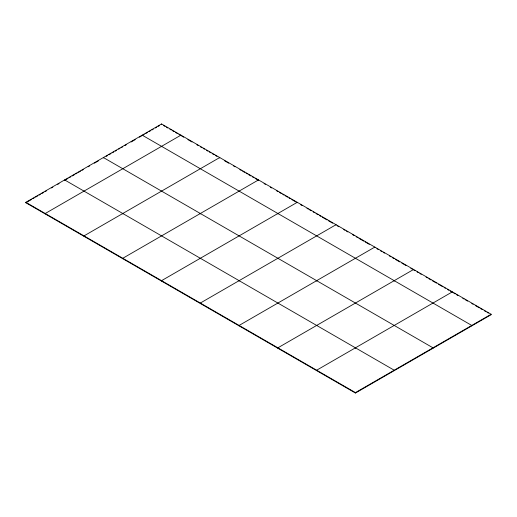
<?xml version="1.0" encoding="UTF-8"?>
<svg xmlns="http://www.w3.org/2000/svg" width="517" height="517" viewBox="0 0 517 517"><rect width="100%" height="100%" fill="white"/><g stroke="black" fill="none" stroke-linecap="round" stroke-linejoin="round"><path stroke-width="0.78" d="M25.85 202.309L161.562 123.957L491.15 314.246L491.15 314.691L355.438 393.043L25.85 202.754L25.85 202.309L355.438 392.597L491.15 314.246M25.85 202.754L31.388 199.562M32.771 198.761L34.161 197.959M35.544 197.158L37.618 195.962M39.008 195.161L40.391 194.36M41.774 193.565L43.855 192.363M45.237 191.561L46.62 190.767M51.467 187.968L52.857 187.167M57.704 184.369L59.087 183.567M68.089 178.371L64.625 180.368L64.625 179.922L394.212 370.211L394.212 370.657M69.472 177.57L70.855 176.775M72.244 175.974L74.319 174.772M75.702 173.977L77.091 173.176M78.474 172.374L80.549 171.179M81.938 170.377L83.321 169.576M88.168 166.778L89.551 165.983M94.398 163.178L98.553 160.781M106.172 156.386L107.555 155.585M108.938 154.783L111.019 153.588M112.402 152.786L113.785 151.985M115.168 151.19L116.558 150.389M118.632 149.187L120.015 148.392M121.405 147.591L122.787 146.789M124.862 145.594L126.251 144.792M131.098 141.994L135.254 139.596M139.403 137.199L141.484 135.997M142.866 135.195L144.249 134.401M145.639 133.599L147.713 132.397M149.096 131.602L150.486 130.801M151.869 130L153.252 129.205M155.333 128.003L156.716 127.201M158.099 126.406L159.488 125.605M163.637 125.605L165.026 126.406M166.409 127.201L167.792 128.003M169.873 129.205L171.256 130M172.639 130.801L174.029 131.602M175.412 132.397L177.486 133.599M178.876 134.401L180.259 135.195M181.641 135.997L183.722 137.199M187.871 139.596L192.027 141.994M196.874 144.792L198.263 145.594M200.338 146.789L201.72 147.591M203.11 148.392L204.493 149.187M206.567 150.389L207.957 151.19M209.34 151.985L210.723 152.786M212.106 153.588L214.187 154.783M215.57 155.585L216.953 156.386M224.572 160.781L228.727 163.178M233.574 165.983L234.957 166.778M239.804 169.576L241.187 170.377M242.576 171.179L244.651 172.374M246.034 173.176L247.423 173.977M248.806 174.772L250.881 175.974M252.27 176.775L253.653 177.57M255.036 178.371L258.5 180.368L258.5 179.922L122.787 258.274L122.787 258.726M264.038 183.567L265.421 184.369M270.268 187.167L271.658 187.968M276.505 190.767L277.887 191.561M279.27 192.363L281.351 193.565M282.734 194.36L284.117 195.161M285.507 195.962L287.581 197.158M288.964 197.959L290.354 198.761M291.737 199.562L295.892 201.96M300.739 204.758L302.122 205.553M306.969 208.351L308.352 209.152M309.741 209.954L311.124 210.755M313.199 211.951L314.588 212.752M315.971 213.553L318.045 214.749M319.435 215.55L320.818 216.352M322.201 217.146L327.048 219.945M328.431 220.746L332.586 223.144M337.433 225.942L338.822 226.743M343.669 229.542L345.052 230.343M346.435 231.138L347.818 231.939M352.665 234.737L354.055 235.539M356.129 236.734L357.512 237.536M358.901 238.337L363.748 241.135M365.131 241.937L369.287 244.334M376.899 248.729L378.289 249.53M380.363 250.726L381.746 251.527M383.136 252.328L384.519 253.13M389.366 255.928L390.749 256.723M392.138 257.524L394.212 258.726M395.595 259.521L399.751 261.925M401.832 263.121L405.981 265.518M410.828 268.317L412.217 269.118M414.983 270.714L413.6 269.919L413.6 269.467L277.887 347.825L277.887 348.271M417.064 271.916L418.447 272.717M419.83 273.512L421.219 274.314M426.066 277.112L427.449 277.913M428.832 278.715L430.913 279.91M432.296 280.712L436.451 283.109M438.526 284.311L442.681 286.709M444.064 287.504L445.454 288.305M447.528 289.507L448.911 290.302M450.301 291.103L451.684 291.905M453.758 293.1L455.147 293.902M456.53 294.703L457.913 295.504M462.76 298.303L464.143 299.097M465.533 299.899L467.607 301.101M471.762 303.498L473.145 304.293M475.226 305.495L479.382 307.893M480.765 308.694L482.148 309.496M484.229 310.691L485.612 311.493M486.995 312.294L488.378 313.089M471.762 325.884L471.762 325.439L142.175 135.15L142.175 135.596M452.375 292.305L452.375 291.853L316.663 370.211L316.663 370.657M432.988 348.271L432.988 347.825L103.4 157.536L103.4 157.982M394.212 280.66L394.212 281.112M374.825 247.533L374.825 247.081L239.112 325.439L239.112 325.884M355.438 258.274L355.438 258.726M355.438 347.825L355.438 348.271M355.438 392.597L355.438 393.043M336.05 225.147L336.05 224.695L200.338 303.046L200.338 303.498M316.663 280.66L316.663 281.112M297.275 202.754L297.275 202.309L161.562 280.66L161.562 281.112M277.887 213.502L277.887 213.954M277.887 258.274L277.887 258.726M239.112 191.116L239.112 191.561M239.112 280.66L239.112 281.112M219.725 157.982L219.725 157.536L84.013 235.888L84.013 236.34M200.338 213.502L200.338 213.954M200.338 258.274L200.338 258.726M180.95 135.596L180.95 135.15L45.237 213.502L45.237 213.954M161.562 123.957L161.562 124.403M161.562 146.343L161.562 146.789M161.562 191.116L161.562 191.561M122.787 213.502L122.787 213.954M84.013 191.116L84.013 191.561"/></g></svg>
